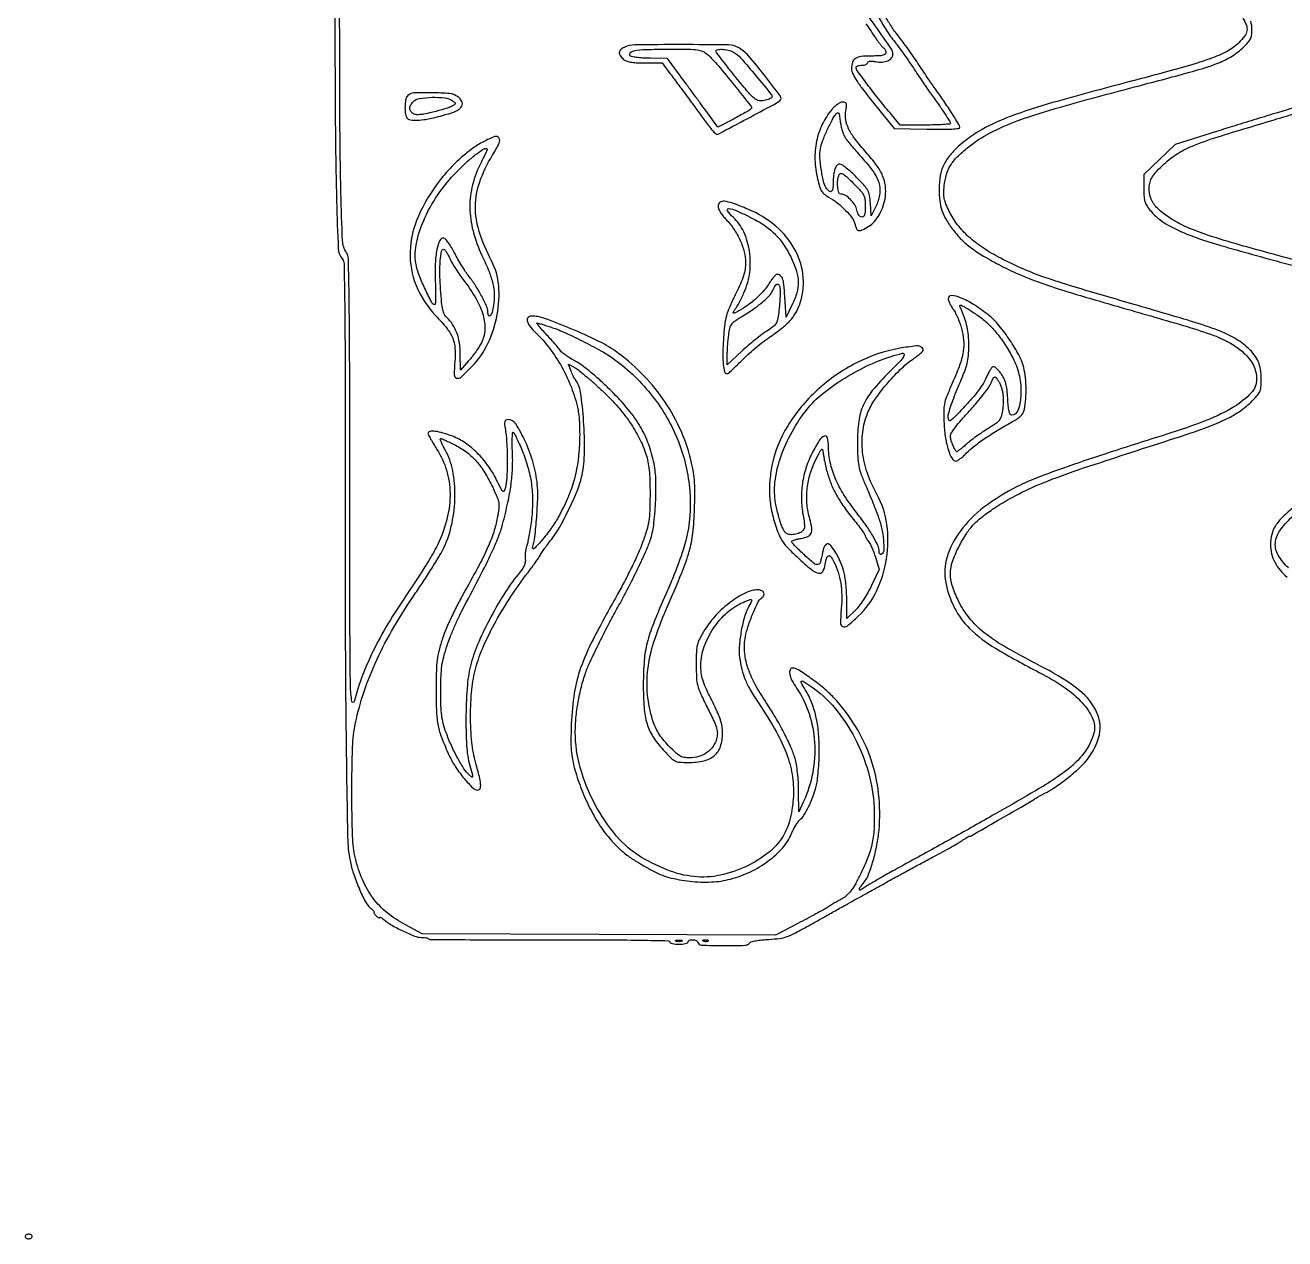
# Model space of a CAD drawing. Extents: x 0 to 1024, y 0 to 1024.
# Drawn here: x 0 to 547, y 0 to 527 of the extents above; entities that cross this region are included whole.
import ezdxf

# ---------------------------------------------------------------- set-up
doc = ezdxf.new("R2010")
doc.units = 0

msp = doc.modelspace()

# ---------------------------------------------------------------- linework, layer by layer
for points in [[(529.004362, 530.492942, -0.047671), (530.544563, 527.370944, -0.132291), (530.786803, 524.956136, -0.12176), (529.78551, 522.623063, -0.037411), (527.233088, 519.727604, -0.072569), (522.142721, 516.026955, -0.035806), (514.798571, 512.816203, -0.017949), (502.738721, 509.023859, -0.002901), (478.976947, 502.626995, 0.004433), (446.360476, 493.739108, 0.020959), (427.947503, 487.702258, 0.036622), (415.760739, 482.084528, 0.053439), (406.091027, 475.298412, 0.037761), (401.840202, 470.972187, 0.063513), (399.078518, 466.703767, 0.066178), (397.54698, 462.007564, 0.044901), (397.021962, 456.399223, 0.029321), (397.313407, 451.108009, 0.053416), (398.258407, 446.889616, 0.052706), (400.086005, 442.929994, 0.027773), (403.117461, 438.434293, 0.034541), (406.767722, 434.25435, 0.035704), (410.92082, 430.666484, 0.028247), (416.330197, 427.086351, 0.011746), (424, 422.849573, 0.020602), (432.773086, 418.719454, 0.016388), (442.547372, 414.973027, 0.01074), (455.854491, 410.684406, 0.002946), (477, 404.50309, -0.001974), (504.41517, 396.546778, -0.017192), (516.453055, 392.547061, -0.039565), (523.647591, 389.210387, -0.056645), (529.339276, 385.090842, -0.040075), (531.831045, 382.421523, -0.053777), (533.597461, 379.625542, -0.057489), (534.644775, 376.675643, -0.056636), (535, 373.54966, -0.190044), (532.642529, 367.571222, -0.068242), (525.416808, 361.688421, -0.044387), (513.341072, 355.730761, -0.016627), (495.5, 349.492826, 0.00259), (471.333111, 341.797235, 0.005882), (453.166393, 335.671392, 0.007352), (439.647628, 330.71068, 0.024691), (431.024005, 326.903282, 0.045852), (416.556672, 317.897711, 0.070573), (406.188009, 307.447076, 0.086471), (400.556887, 296.307323, 0.121326), (399.957293, 285.225191, 0.070615), (403.744284, 274.11171, 0.083911), (410.327953, 265.210628, 0.057179), (421.502317, 256.675391, 0.016561), (440.524436, 246.161282, -0.032185), (451.402597, 239.69715, -0.056873), (459.284587, 232.865449, -0.076212), (463.756255, 226.199965, -0.17024), (464.366687, 220.208303, -0.06473), (462.18527, 214.499563, -0.056697), (458.536929, 209.25224, -0.046396), (453.108276, 204.120908, -0.024167), (445.5, 198.732808, -0.010566), (437.066521, 193.599891, -0.001959), (421.322417, 184.54995, -0.002126), (403.033885, 174.235302, -0.002072), (384.5, 163.986399, 0.001796), (377.775389, 160.272654, 0.002322), (371.632897, 156.814067, 0.001754), (366.509413, 153.87397, 0.020647), (364.569436, 152.642067, -0.021734), (362.815513, 151.533648, -0.565345), (362.415775, 151.756703, -0.168235), (362.688629, 152.636853, -0.008972), (364.492221, 155, 0.077186), (366.428585, 158.415256, 0.020745), (368.396907, 164.35026, 0.021206), (370.026396, 171.116057, 0.025766), (370.95187, 177.570516, 0.050368), (370.796832, 193.46034, 0.054865), (367.426987, 208.527889, 0.054787), (360.854949, 222.519927, 0.049979), (351.225546, 235.227523, 0.032113), (346.980204, 239.248503, 0.018448), (341.397674, 243.555833, 0.013537), (335.914512, 247.252584, 0.142485), (333.344964, 248, 0.316481), (332.27956, 247.250578, 0.138036), (332.151451, 245.434596, 0.068365), (333.146732, 242.624805, 0.031434), (335.146724, 239.286744, -0.072728), (340.563255, 228.283422, -0.063007), (342.949191, 215.631344, -0.061451), (342.129855, 202.476465, -0.062566), (338.134404, 190), (336.043924, 185.5), (336.021962, 194.568499, 0.013857), (335.90391, 198.484773, 0.012664), (335.568474, 202.508382, 0.013082), (335.076118, 206.142438, 0.031972), (334.474631, 208.773473, 0.032478), (332.647034, 213.724695, 0.014448), (329.635771, 219.999554, 0.013876), (325.94743, 226.68607, 0.014884), (321.974893, 233, -0.024213), (316.891992, 241.423268, -0.046962), (313.828484, 248.655639, -0.057713), (312.55456, 255.225921, -0.066434), (312.914662, 261.597607, -0.032598), (314.127751, 266.26459, -0.018321), (316.170376, 271.755909, -0.013326), (318.414786, 276.78982, -0.14377), (319.888356, 278.431, 0.13424), (320.879031, 279.493697, 0.21945), (320.941164, 280.701416, 0.191729), (320.036996, 281.653654, 0.10853), (318.460162, 282, 0.114935), (313.039835, 280.73735, 0.045816), (306.491739, 276.728986, 0.043621), (300.168705, 271.092502, 0.051709), (295.313187, 264.734827, 0.015257), (293.035722, 260.74225, 0.060941), (292.029312, 258.11753, 0.052259), (291.609662, 255.139452, 0.009271), (291.513626, 249.5, 0.012257), (291.662387, 243.785753, 0.051338), (292.186105, 240.392383, 0.044406), (293.420275, 236.952385, 0.007644), (296.428194, 230.701709, -0.005892), (299.234382, 224.922144, -0.038123), (300.387199, 221.896329, -0.072552), (300.712061, 219.639371, -0.060688), (300.414568, 217.235343, -0.096907), (298.895938, 213.989038, -0.082422), (296.190856, 211.336694, -0.078303), (292.634955, 209.597918, -0.074766), (288.658714, 209, -0.045431), (286.260877, 209.218322, -0.085567), (284.441845, 209.8871, -0.058134), (282.529562, 211.308421, -0.012139), (279.5536, 214.25, -0.020407), (277.056086, 217.062645, -0.03303), (275.199725, 219.666892, -0.035038), (273.778039, 222.376514, -0.027074), (272.605865, 225.5, -0.05261), (270.393911, 236.425609, -0.054323), (270.547255, 247.452277, -0.046937), (273.1918, 259.490206, -0.026179), (278.517159, 273.535886, 0.005863), (285.316116, 289.482505, 0.029139), (288.499618, 298.685625, 0.041098), (290.060134, 306.686657, 0.019883), (290.797642, 317.099092, 0.006412), (290.935102, 324.681407, 0.020528), (290.754435, 329.733454, 0.02611), (290.192155, 334.067882, 0.01662), (289.109424, 339.039139, 0.047398), (284.337509, 352.426379, 0.043611), (277.020981, 365.078363, 0.043152), (267.532674, 376.39552, 0.044173), (256.311684, 385.818793, 0.03972), (248.6707, 390.304494, 0.014177), (237.130355, 395.501052, 0.01159), (225.609377, 399.990412, 0.087318), (219.872355, 401, 0.221511), (218.469352, 400.346366, 0.239568), (218.129552, 398.885647, 0.103475), (219.226045, 396.603678, 0.038683), (221.611354, 393.946167, -0.040443), (227.783349, 387.02104, -0.034825), (233.107876, 378.849476, -0.034575), (237.28374, 369.950526, -0.038271), (240.02906, 360.854556, -0.028436), (240.516621, 357.82878, -0.014118), (240.806643, 353.952053, -0.012906), (240.897612, 349.542456, -0.01074), (240.77259, 344.854556, -0.026704), (239.924013, 336.526049, -0.032737), (238.214577, 328.895435, -0.032066), (235.488544, 321.426194, -0.023966), (231.581162, 313.578746, -0.029015), (228.448125, 308.668286, -0.018633), (224.286192, 303.340891, -0.028917), (221.069973, 299.945267, -0.772978), (220.427755, 300.349144, 0.048754), (221.413376, 304.99053, 0.009294), (222.217712, 313.593136, 0.010107), (222.693158, 322.31977, 0.034513), (222.495495, 328, 0.044262), (220.704021, 337.203361, 0.036765), (217.24292, 346.562456, 0.034068), (213.159417, 354.112061, 0.257171), (209.731582, 356, 0.128733), (208.813799, 355.759721, 0.220345), (208.359498, 355.129945, 0.076846), (208.309561, 353.808589, 0.008176), (208.715557, 350.75, -0.026073), (209.261403, 345.092583, -0.01206), (209.408718, 337.702765, -0.01095), (209.223535, 330.605413, -0.050561), (208.614247, 326.547161, -0.038306), (208.066243, 324.929527, -0.51083), (207.545069, 324.811319, -0.094653), (206.835131, 325.725037, -0.00291), (204.68181, 330.006694, 0.041325), (200.993849, 336.120789, 0.041436), (196.35358, 341.539221, 0.043413), (191.135091, 345.872695, 0.058721), (185.726757, 348.75, 0.02123), (181.535219, 350.181804, 0.041925), (178.092581, 350.890101, 0.06228), (175.741001, 350.877661, 0.376719), (175, 350.033741, 0.121547), (175.152977, 349.413745, 0.006169), (176.149481, 347.57285, 0.009565), (177.414007, 345.402816, 0.006761), (178.913128, 343.013113, -0.071526), (183.049395, 334.017514, -0.068195), (184.57291, 324.071219, -0.063305), (183.391424, 313.435007, -0.048975), (179.555203, 302.413108, -0.020817), (177.69573, 298.792384, -0.006992), (174.691185, 293.66505, -0.006943), (171.204899, 288.078546, -0.00789), (167.706895, 282.82677, 0.012585), (158.517176, 268.74483, 0.022011), (151.731526, 256.585424, 0.025308), (146.719908, 245.191716, 0.026345), (142.960484, 233.5, -0.811086), (141.931968, 233.552044, -0.034221), (141.339851, 240.195345, -0.004755), (141.121876, 260.065087, -0.000227), (141.055062, 326.527494, 0.000462), (140.975848, 380.239994, 0.002858), (140.751843, 407.84558, 0.001564), (140.443219, 426.043094, 0.146546), (139.644362, 428.527494, -0.1403), (137.890332, 433.761684, -0.005293), (137.181711, 454.606319, -0.004991), (136.726071, 488.573621, -0.000682), (136.579561, 559.5)], [(134.364699, 556.5, 0.000636), (134.735851, 484.49138, 0.004937), (135.283889, 450.873692, 0.00492), (136.025254, 430.297454, 0.163457), (137.787847, 425.751763, -0.170626), (138.529495, 423.756957, -0.001287), (138.801554, 406.071811, -0.002902), (138.983936, 380.034374, -0.00053), (138.990666, 331.851934, 0.000997), (139.064161, 263.423044, 0.002418), (139.463577, 212.895121, 0.001576), (140.073446, 174.523501, 0.042014), (141.124803, 164.354556, 0.034443), (142.583659, 158.777736, 0.02001), (145.053701, 152.308532, 0.017226), (147.798418, 146.466215, 0.104501), (149.894113, 143.884658, -0.018671), (150.643138, 143.230363, -0.031016), (151.216574, 142.619065, -0.032819), (151.582431, 142.112855, -0.34298), (151.558334, 141.874142, 0.288216), (151.511946, 141.645531, 0.049737), (151.717472, 141.231135, 0.040943), (152.090526, 140.731804, 0.02568), (152.600859, 140.210573, 0.025415), (153.138648, 139.763276, 0.060292), (153.589002, 139.5039, 0.141472), (153.875274, 139.469085, 0.368074), (154, 139.615561, -0.434142), (154.144974, 139.751058, -0.096095), (154.514063, 139.653206, -0.046758), (155.077671, 139.312132, -0.021115), (155.75, 138.768579, 0.051427), (158.965967, 136.475866, 0.017504), (164.056867, 133.815298, 0.015117), (169.195044, 131.54327, 0.096827), (171.974102, 131, -0.020777), (173.049606, 130.95529, -0.024843), (174.05467, 130.821056, -0.024757), (174.875693, 130.627127, -0.126656), (175.275837, 130.39083, 0.196451), (175.86825, 130.14215, 0.000184), (190.997953, 130.004399, 0.001801), (207.939417, 129.917426, 0.001099), (227.942504, 129.93075, -0.00122), (251.418084, 129.940713, -0.003774), (267.27106, 129.789107, -0.000868), (279.491726, 129.558764, -0.408198), (280, 129.03992, 0.290703), (280.255381, 128.637793, 0.046239), (281.175, 128.305477, 0.039058), (282.467122, 128.075322, 0.024554), (284, 128, 0.023598), (285.532944, 128.07239, 0.037669), (286.825, 128.29375, 0.04382), (287.748945, 128.612873, 0.295869), (288, 129, -0.312829), (288.52778, 129.761007, -0.104584), (289.940003, 129.973934, -0.08961), (291.474209, 129.602541, -0.211361), (292.249467, 128.75, 0.313893), (293.754194, 127.627035, 0.006915), (303.333064, 127.445149, 0.00756), (312.859557, 127.540081, 0.25083), (314.784929, 128.633811, -0.193656), (315.426933, 129.097541, -0.015576), (317.506911, 129.544832, -0.019225), (320.103892, 129.916698, -0.013521), (323.047108, 130.142998, 0.019918), (327.734278, 130.563754, 0.051767), (331.027529, 131.344582, 0.037846), (334.635137, 132.920706, 0.006865), (341.047108, 136.434262, -0.000609), (345.633446, 139.02256, -0.000433), (350.779463, 141.912581, -0.000437), (355.694369, 144.661561, -0.000932), (359.5, 146.776442, 0.000178), (362.875277, 148.645507, 0.000156), (366.401546, 150.601263, 0.000157), (369.585302, 152.369657, 0.000469), (371.760582, 153.581465, -0.000927), (378.156947, 157.137082, -0.001663), (383.424702, 160.029709, -0.001681), (388.672648, 162.865949, -0.000973), (395, 166.242284, 0.003321), (398.831743, 168.310109, 0.003731), (402.489096, 170.350935, 0.003426), (405.576323, 172.132045, 0.020025), (407.15437, 173.143923, -0.008255), (408.207771, 173.854916, -0.011434), (409.176708, 174.454777, -0.008125), (409.998945, 174.92036, -0.125395), (410.311509, 175, 0.130388), (410.993846, 175.181015, 0.00019), (422.456067, 181.728756, 0.001632), (432.677823, 187.617405, 0.007633), (438.5, 191.116762, -0.005345), (439.758589, 191.881086, -0.005024), (441.059375, 192.634567, -0.005003), (442.226045, 193.279471, -0.017261), (443, 193.663356, 0.042208), (446.794999, 195.787584, 0.015493), (451.779511, 199.388714, 0.015744), (456.681999, 203.419389, 0.029731), (460.32333, 207.014725, 0.110944), (466.365342, 217.782854, 0.175118), (465.774853, 228.245448, 0.127001), (458.011783, 238.336309, 0.047659), (442.846969, 247.995608, -0.010844), (426.605193, 256.733816, -0.037656), (416.706685, 263.369335, -0.056284), (410.185404, 269.798403, -0.058358), (405.353351, 277.446308, -0.035103), (402.781881, 283.946197, -0.07921), (402.000753, 289.169168, -0.080408), (402.886676, 294.326959, -0.037041), (405.576482, 300.607848, -0.021053), (408.753794, 306.147256, -0.044458), (411.755586, 310.081812, -0.042671), (415.485216, 313.521129, -0.017976), (421.024724, 317.506742, -0.029382), (431.808442, 323.810483, -0.02515), (443.823206, 329.175274, -0.012731), (462.161275, 335.748996, -0.001892), (499.5, 347.914144, 0.008286), (512.413377, 352.304842, 0.024352), (521.084042, 355.899569, 0.034808), (527.371831, 359.427422, 0.0476), (532.433941, 363.48769, 0.01472), (535.168163, 366.306226, 0.078504), (536.347109, 368.089722, 0.086878), (536.860835, 370.067908, 0.020193), (537, 373.512355, 0.036208), (536.690128, 377.785855, 0.062786), (535.741545, 381.211005, 0.06587), (534.012191, 384.182042, 0.044247), (531.339276, 387.067858, 0.052055), (525.489255, 391.344207, 0.041089), (518.407062, 394.722423, 0.018115), (506.734218, 398.677954, 0.002093), (480.194739, 406.491137, -0.001947), (455.726203, 413.686865, -0.011316), (442.930939, 417.821422, -0.019465), (433.64926, 421.465255, -0.015376), (423.905016, 426.097618, -0.026556), (416.133324, 430.626354, -0.039278), (409.900366, 435.456124, -0.044044), (405.05517, 440.709321, -0.050536), (401.453645, 446.505218, -0.017674), (400.030806, 449.694177, -0.048012), (399.327876, 452.063783, -0.051295), (399.114249, 454.432988, -0.022571), (399.296023, 457.579242, -0.044125), (400.244622, 462.484206, -0.067944), (401.984297, 466.433695, -0.059461), (404.904506, 470.124403, -0.026086), (409.555445, 474.290646, -0.049795), (419.241164, 480.620004, -0.03281), (431.436346, 485.974281, -0.018897), (449.766222, 491.852379, -0.004053), (482, 500.580221, 0.002236), (505.790331, 506.929148, 0.018327), (516.513351, 510.268659, 0.040996), (522.99584, 513.16751, 0.057528), (528.160591, 516.834294, 0.014125), (530.890844, 519.432172, 0.06639), (532.197588, 521.153244, 0.090427), (532.805721, 522.892004, 0.039267), (532.996262, 525.342669, 0.067231), (532.479578, 529.142134, 0.069549)], [(370.538536, 531.618535, 0.030829), (373.556089, 526.074627, 0.02802), (377.322039, 520.756007, -0.008983), (379.272886, 518.21194, -0.004161), (381.719955, 514.840827, -0.004121), (384.232814, 511.255638, -0.005723), (386.4204, 508, 0.001661), (388.437142, 504.9453, 0.00177), (390.431748, 501.96875, 0.001681), (392.165092, 499.420295, 0.00824), (393.172896, 498, -0.004373), (396.607075, 493.238679, -0.006992), (399.446873, 489.106642, -0.003291), (401.753005, 485.598691, -0.144743), (402, 484.763348, -0.388523), (401.719086, 484.456404, -0.004682), (398.791464, 484.224234, -0.010891), (395.265441, 484.054886, -0.006552), (391.077323, 484), (380.154646, 484), (375.735812, 489.25, -0.007696), (370.735145, 495.380356, -0.007325), (365.840952, 501.762358, -0.002717), (361.416781, 507.777876, -0.158481), (361, 509.059771, -0.236227), (361.180348, 509.420196, -0.070912), (361.734375, 509.723808, -0.05421), (362.542513, 509.931376, -0.03579), (363.5, 510, 0.042516), (364.457102, 510.081532, 0.06216), (365.265625, 510.326442, 0.08162), (365.813611, 510.686377, 0.209683), (366, 511.111291, -0.259052), (366.238864, 511.541387, -0.107014), (366.887099, 511.773364, -0.058158), (367.964605, 511.788727, -0.020882), (369.485986, 511.568607, 0.060863), (372.328644, 511.3868, 0.088456), (374.767497, 511.968551, 0.116279), (376.400274, 513.189643, 0.176073), (377, 514.839906, 0.150968), (376.325537, 517.022787, 0.002814), (369.42319, 527.004999, 0.007534), (362.013821, 537.260105, 0.009967)], [(365.228553, 528.051548, -0.003788), (369.712566, 521.466897, 0.011554), (370.635741, 520.155494, 0.013193), (371.579937, 518.946098, 0.012397), (372.430028, 517.965139, 0.069708), (372.962566, 517.523136, -0.085597), (373.359676, 517.171773, -0.053405), (373.695254, 516.647021, -0.05172), (373.923075, 516.039737, -0.063975), (374, 515.440983, -0.242197), (373.645244, 514.751574, -0.099186), (372.656996, 514.307182, -0.046022), (370.839283, 514.064211, -0.010226), (367.7, 514, 0.024417), (363.143078, 513.777335, 0.116076), (360.68997, 512.940463, 0.178168), (359.427394, 511.307849, 0.076962), (359.004887, 508.55, 0.10742), (359.456735, 506.487011, 0.034422), (360.965112, 503.715792, 0.021861), (363.660742, 499.867047, 0.005873), (368.275129, 494), (377.540485, 482.5), (391.770242, 482.222543, 0.004526), (398.282689, 482.154527, 0.014825), (402.585785, 482.276151, 0.013242), (405.532887, 482.525438, 0.382102), (406, 483.047438, 0.1397), (405.647149, 484.285679, 0.003052), (402.282632, 489.636553, 0.007645), (398.651551, 495.146177, 0.010371), (395.195613, 500, -0.009128), (394.178648, 501.420826, -0.001872), (392.438421, 503.96875, -0.00197), (390.438809, 506.9453, -0.001851), (388.4204, 510, 0.00567), (386.235725, 513.252053, 0.004108), (383.731915, 516.826145, 0.004149), (381.297712, 520.181572, 0.009033), (379.362753, 522.706025, -0.022017), (376.163053, 527.112918, -0.024823), (373.498497, 531.615629, -0.026817)], [(550.987468, 425.486276, -0.002823), (527.825531, 431.843384, -0.012008), (514.098223, 436.052607, -0.020022), (504.907284, 439.528728, -0.040572), (498.062778, 443.115762, -0.032425), (493.203634, 446.648596, -0.071287), (490.129989, 450.048892, -0.09127), (488.589445, 453.587423, -0.087312), (488.376405, 457.5, -0.053116), (488.908374, 459.8145, -0.064514), (489.897488, 461.806396, -0.044146), (491.660097, 463.995076, -0.012121), (494.808599, 467.111887, -0.052341), (500.796518, 471.678257, -0.042659), (508.018733, 475.271461, -0.019674), (519.759909, 479.385866, -0.002491), (545.462289, 487.132233, 0.006913), (566.131025, 493.56142, 0.024778)], [(551.5, 491.563177, 0.00216), (544.083934, 489.37313, 0.001151), (534.926745, 486.60285, 0.001145), (525.585185, 483.729898, 0.001783), (517.548494, 481.206629), (499.596987, 475.5), (492.798494, 468.98749), (486, 462.47498), (486, 456.272286, 0.015546), (486.111852, 452.67572, 0.0619), (486.518898, 450.510489, 0.074201), (487.40451, 448.712139, 0.02871), (489.119101, 446.517132, 0.076795), (495.539293, 441.142614, 0.043226), (504.679377, 436.645033, 0.022831), (519.405181, 431.679385, 0.004215), (547, 424.008161, -0.002839), (574.30093, 416.499547, -0.013033)], [(551.379814, 318.149396, 0.022766), (546.275616, 313.639314, 0.059601), (543.195175, 309.84964, 0.077283), (541.558147, 306.074969, 0.063823), (541, 301.720151, 0.121928), (542.912699, 293.993192, 0.105947), (548.275204, 287.580173, 0.05895)], [(548.789472, 291.529983, -0.068612), (544.368176, 297.137426, -0.151757), (543.141765, 302.388422, -0.138457), (545.076145, 307.738514, -0.053363), (550.38215, 313.6828, -0.043533)]]:
    msp.add_lwpolyline(points, format="xyb")
for points in [[(260.25, 517.779505, 0.071032), (258.68626, 516.729779, 0.191219), (258.102539, 515.551306, 0.17378), (258.462158, 514.21082, 0.057314), (259.828741, 512.654988, 0.092466), (261.108635, 511.868242, 0.048078), (262.921257, 511.365287, 0.032484), (265.482548, 511.083347, 0.011173), (269.211947, 511), (276.766413, 511), (280.133207, 506.482637, -0.000837), (283.947793, 501.34653, -0.000705), (287.970603, 495.895019, -0.000713), (291.917301, 490.514782, -0.00094), (295.5, 485.596756, 0.009988), (297.100271, 483.481551, 0.014611), (298.598797, 481.691123, 0.009953), (299.900391, 480.282712, 0.192261), (300.432076, 480.042079, 0.133812), (301.37649, 480.25419, 0.000334), (313.616824, 486.745996, 0.001142), (325.041018, 492.848233, 0.033377), (327.841306, 494.602338, 0.416684), (328.137661, 496.500855, 0.007222), (321.176889, 505.672377, 0.01352), (314.092457, 514.244036, 0.088069), (309.752011, 517.735258, 0.122966), (305.596984, 518.82724, 0.00285), (285.147729, 518.962096, 0.003107), (264.829775, 518.854016, 0.109899)], [(296.339598, 514.75, -0.030718), (301.043729, 509.866945, -0.007815), (308.044486, 501.379275, -0.001998), (315.410741, 492.082631, -0.391616), (315.322503, 490.988189, -0.052346), (314.722117, 490.541891, -0.003084), (312.758196, 489.395234, -0.00463), (310.394234, 488.06348, -0.003394), (307.747951, 486.628124), (300.995902, 483.024876), (295.682835, 490.262438, 0.000019), (293.238235, 493.592247, 0.000011), (290.258446, 497.650529, 0.000011), (287.242668, 501.757454, 0.000017), (284.677735, 505.25), (278.985702, 513), (271.742851, 513.015313, -0.012458), (268.85971, 513.093261, -0.015486), (266.186962, 513.315379, -0.013811), (263.979067, 513.62991, -0.103309), (263, 514.015313, -0.437999), (262.791485, 515.273481, -0.184044), (264.440133, 516.27378, -0.037665), (269.700124, 516.833714, -0.007429), (279.194236, 516.984687, -0.003054), (288.262313, 516.938741, -0.029617), (292.096364, 516.668411, -0.072473), (294.407591, 516.018048, -0.081089)], [(307.708928, 515.701362, -0.085043), (310.897317, 513.13893, -0.007921), (317.485927, 505.447121, -0.003505), (324.280228, 497.138187, -0.383221), (324.209079, 495.809079, -0.092756), (323.7255, 495.47795, -0.020828), (322.792081, 495.111842, -0.020912), (321.661864, 494.774182, -0.0189), (320.46875, 494.519001, -0.118429), (318.487403, 494.643693, -0.103842), (316.669249, 495.650101, -0.03965), (314.237837, 498.112601, -0.004099), (309.034508, 504.396728, -0.00286), (305.763951, 508.460462, -0.004236), (302.9477, 512.063222, -0.001959), (300.590082, 515.157523, -0.081535), (300.201174, 515.896477, -0.437865), (300.651152, 516.712993, -0.067016), (302.724712, 516.937494, -0.051447), (305.417085, 516.588823, -0.069037)], [(166.2, 496.8, 0.144125), (165.414649, 495.359412, 0.037167), (165.045152, 492.709444, 0.03833), (165.08051, 489.853787, 0.069462), (165.606989, 487.581787, 0.231446), (166.820177, 486.452703, 0.071599), (169.355864, 486.065135, 0.04434), (173.197851, 486.372781, 0.015771), (178.601375, 487.468502, 0.021916), (185.815891, 489.507434, 0.114256), (189.322233, 491.641698, 0.307394), (189.789365, 493.945705, 0.14178), (187.777494, 496.443296, 0.132501), (184.411055, 497.662789, 0.016889), (176.647506, 498.053663, 0.014631), (168.828811, 497.954127, 0.188022)], [(185.489091, 494.631635, -0.015712), (186.633401, 493.738398, -0.248023), (186.815486, 493.295866, -0.235815), (186.556463, 492.881847, -0.014295), (185.248783, 492.133145, -0.040452), (184.02667, 491.601196, -0.008434), (181.800078, 490.881055, -0.0088), (179.179695, 490.132254, -0.008214), (176.473818, 489.457695, -0.00983), (173.105609, 488.746027, -0.03542), (170.927361, 488.488332, -0.058607), (169.436786, 488.593045, -0.127054), (168.405256, 489.07863, -0.075579), (167.388627, 490.221053, -0.157618), (167.081499, 491.358774, -0.12894), (167.479505, 492.620956, -0.043436), (168.654988, 494.171259, -0.172058), (171.246281, 495.56828, -0.031593), (176.745178, 496.06733, -0.033052), (182.327542, 495.850964, -0.132404)], [(350.541096, 490.86647, 0.062027), (346.323132, 484.366436, 0.061797), (343.821726, 477.022388, 0.059248), (343.127226, 469.01198, 0.049593), (344.242236, 460.547851, 0.01637), (345.131812, 457.241413, 0.064173), (345.998889, 455.319066, 0.085448), (347.188895, 453.968761, 0.043896), (349.06821, 452.709913, -0.041879), (352.834687, 450.208867, -0.033204), (356.456213, 446.926794, -0.033611), (359.31213, 443.542656, -0.104768), (360.535052, 440.840411, 0.058023), (361.216306, 438.865163, 0.251606), (362.184592, 438.159497, 0.153582), (363.682137, 438.41345, 0.020205), (366.525504, 440.015763, 0.075239), (369.040653, 442.150498, 0.052105), (371.18988, 445.207836, 0.048522), (372.800344, 448.896676, 0.045365), (373.71487, 452.910862, 0.065089), (373.730459, 457.5825, 0.070503), (372.528895, 461.967861, 0.0561), (369.876762, 466.596831, 0.024657), (365.420555, 472.088599, -0.01754), (360.531913, 477.94111, -0.051482), (357.754924, 482.39069, -0.07431), (356.52224, 486.282609, -0.081619), (356.54, 490.236759, 0.013906), (356.842039, 492.386942, 0.115329), (356.726917, 493.358875, 0.234176), (356.223863, 493.840072, 0.075929), (355.176791, 494, 0.111324), (354.227287, 493.785941, 0.037752), (352.990467, 493.079526, 0.035339), (351.697576, 492.06559, 0.033909)], [(355.891207, 479.137619, 0.037328), (356.715612, 477.872447, 0.007548), (358.376307, 475.764288, 0.007925), (360.388343, 473.366622, 0.007343), (362.526362, 470.971324, -0.025794), (368.082574, 464.2641, -0.079554), (370.801141, 459.060828, -0.111035), (371.285504, 454.306389, -0.081918), (369.802844, 449.209987), (367.547499, 444.5), (367.223648, 450, 0.026269), (366.846342, 453.374758, 0.081572), (366.113885, 455.536761, 0.061643), (364.618986, 457.663995, 0.010644), (361.231202, 461.25, 0.01361), (358.938658, 463.452231, 0.018282), (356.738759, 465.310938, 0.015557), (354.838668, 466.707581, 0.151838), (353.897935, 467, 0.211661), (352.662436, 466.452455, 0.100369), (351.754125, 464.924704, 0.060146), (351.194547, 462.376673, 0.023102), (351.013655, 458.75, -0.029921), (350.859889, 456.330437, -0.178912), (350.289104, 455.226976, -0.347674), (349.425496, 455.166295, -0.077765), (348.272134, 456.25, -0.107746), (347.029971, 458.84366, -0.017878), (345.944077, 464.306306, -0.020009), (345.26392, 469.925171, -0.066572), (345.458666, 473.631361, -0.044805), (346.395515, 476.951822, -0.015039), (348.334099, 481.606646, -0.014901), (350.53854, 486.118275, -0.047896), (352.368573, 488.911409, -0.143417), (352.940151, 489.311041, -0.361144), (353.381163, 489.141076, -0.086739), (353.718728, 488.176869, -0.01015), (354.045879, 485.911409, 0.019432), (354.350172, 484.049235, 0.016285), (354.813119, 482.101902, 0.016593), (355.353776, 480.348839, 0.042664)], [(199.091675, 476.75, 0.033828), (194.358998, 473.801413, 0.024254), (189.484857, 469.913553, 0.0231), (184.739448, 465.330496, 0.022456), (180.389739, 460.287339, 0.062072), (170.81573, 444.416958, 0.096295), (167.2297, 428.879754, 0.106936), (169.854273, 414.310294, 0.09193), (178.331423, 401.218778, -0.019798), (183.285481, 395.551975, -0.071003), (185.738691, 391.431723, -0.084481), (186.719498, 387.17968, -0.035633), (186.642482, 381.298794, 0.018904), (186.371886, 375.48709, 0.331994), (187.421646, 374.054453, 0.265818), (189.349211, 374.490111, 0.014164), (194.033213, 379.034098, 0.082061), (200.985885, 389.013936, 0.065109), (205.058893, 401.52637, 0.066916), (205.71042, 414.282581, 0.100129), (202.612941, 424.966034, -0.042893), (197.29237, 437.690085, -0.079549), (195.60658, 448.727895, -0.083852), (197.478535, 459.345136, -0.05249), (202.942924, 470.752815, 0.021672), (205.934726, 476.123354, 0.264892), (205.81482, 478.385052, 0.356402), (203.972586, 478.985764, 0.030015)], [(198.031931, 467.724178, 0.057911), (194.370673, 458.082288, 0.06449), (193.195752, 448.2063, 0.061641), (194.568105, 437.988887, 0.046471), (198.451627, 427.333925, -0.015124), (201.513686, 420.329881, -0.038912), (203.166901, 415.062376, -0.049855), (203.756124, 410.436879, -0.04401), (203.460249, 405.583488, -0.030863), (202.852756, 402.741069, -0.115704), (201.979455, 401.152509, -0.554978), (201.30525, 401.272096, -0.095775), (201, 402.851061, 0.105851), (200.48245, 405.268385, 0.017016), (198.347287, 409.623163, 0.019526), (195.624621, 414.281375, 0.025473), (192.760968, 418.301803, -0.02056), (191.366429, 420.219526, -0.009202), (189.68518, 422.847013, -0.009092), (188.006909, 425.694142, -0.012198), (186.597002, 428.33708, 0.017537), (185.293539, 430.718899, 0.023428), (183.937627, 432.776541, 0.021751), (182.690528, 434.341012, 0.169672), (181.892791, 434.795825, 0.346211), (180.126723, 433.866114, 0.055942), (178.866383, 429.902555, 0.03974), (178.155952, 423.84076, 0.019345), (178.167325, 416.042648, -0.006022), (178.275564, 412.191839, -0.010054), (178.262434, 408.950028, -0.004009), (178.175228, 406.240684, -0.402489), (177.924671, 406, -0.2813), (176.713692, 406.739839, -0.007669), (173.852132, 412.535843, -0.01581), (171.283114, 418.420052, -0.042218), (169.950367, 422.79583, -0.100174), (169.845235, 431.873825, -0.054493), (173.121448, 442.57935, -0.049072), (179.205423, 453.612874, -0.043829), (187.531727, 463.709675, -0.012753), (192.233084, 468.251125, -0.025264), (196.224057, 471.558986, -0.025236), (199.387153, 473.681897, -0.322722), (200.730953, 473.569154, -0.33333), (200.771558, 473.386935, -0.00209), (200.033383, 471.77063, -0.007142), (199.138671, 469.903585, -0.004359)], [(365, 448.78416, -0.014912), (364.929688, 446.427144, -0.062314), (364.67031, 445.034289, -0.128869), (364.194053, 444.282859, -0.189617), (363.475, 444, -0.160789), (362.821579, 444.215703, -0.080227), (362.206567, 444.846174, -0.062803), (361.693061, 445.814876, -0.041173), (361.34389, 447.030551, 0.092337), (360.414079, 449.348079, 0.055147), (358.550306, 451.672353, 0.056439), (356.335319, 453.434306, 0.140721), (354.365141, 454, -0.33456), (353.46143, 454.680905, -0.048534), (353.016304, 457.094307, -0.046825), (353.040014, 459.991853, -0.066258), (353.637649, 462.498113, -0.274193), (354.261784, 462.99173, -0.171272), (355.201412, 462.796039, -0.051117), (356.76961, 461.611967, -0.007569), (359.637649, 458.86406, -0.011015), (362.809525, 455.590467, -0.064761), (364.193053, 453.645305, -0.090362), (364.812279, 451.703327, -0.03212)], [(301, 448.792163, 0.103859), (301.228232, 447.705255, 0.031069), (302.008311, 446.192367, 0.029681), (303.118845, 444.560464, 0.02821), (304.432547, 443.042163, -0.044187), (307.886926, 438.782354, -0.041395), (310.62505, 433.890754, -0.043233), (312.406869, 428.87201, -0.063771), (313, 424.240462, -0.040154), (312.766131, 421.333018, -0.037436), (312.069759, 418.429185, -0.02768), (310.748759, 414.977862, -0.010067), (308.511782, 410.23889, 0.010817), (305.92288, 404.733004, 0.038433), (304.619402, 401.060612, 0.038671), (303.897387, 397.243354, 0.011049), (303.370141, 391.235615, 0.011226), (303.081863, 384.534056, 0.031447), (303.280666, 379.840764, 0.04503), (303.876886, 376.825355, 0.332941), (304.978979, 376, 0.175749), (305.54243, 376.204364, 0.008793), (307.050556, 377.509778, 0.013257), (308.806326, 379.170457, 0.009127), (310.709927, 381.139669, -0.019943), (313.076509, 383.48416, -0.009484), (316.296041, 386.318526, -0.009384), (319.778284, 389.158335, -0.013144), (323, 391.552412, 0.011069), (328.839937, 395.854611, 0.039992), (332.25805, 398.956938, 0.055931), (334.516817, 401.977412, 0.040321), (336.347842, 405.770236, 0.113445), (338.069245, 417.705635, 0.102793), (334.530291, 429.671745, 0.093961), (326.124157, 440.071364, 0.078397), (313.974337, 447.473147, 0.010703), (307.348958, 450.037432, 0.061719), (303.692261, 450.872807, 0.184198), (301.801803, 450.363831, 0.240345)], [(316, 443.457483, -0.035768), (321.565648, 440.129779, -0.047575), (326.050962, 436.309803, -0.047407), (329.745024, 431.699565, -0.035158), (332.936768, 426, -0.035068), (335.123973, 420.362429, -0.070956), (335.87298, 415.670749, -0.075133), (335.264296, 411.133258, -0.043683), (333.26949, 406), (330.558518, 400.5), (330.029259, 409.418737, 0.009739), (329.606511, 414.775865, 0.06445), (329.003709, 417.386219, 0.156565), (327.996267, 418.6676, 0.15098), (326.415698, 419.14652, 0.220866), (326.052061, 418.975221, 0.007662), (325.042279, 417.727741, 0.013017), (323.884213, 416.169496, 0.008581), (322.63095, 414.32152, -0.034101), (321.022578, 412.192344, -0.019022), (318.799269, 409.820855, -0.018827), (316.338636, 407.56528, -0.027219), (313.990252, 405.780506, -0.008805), (310.099436, 403.243377, -0.055009), (307.96264, 402.210341, -0.620734), (307.584973, 402.577019, -0.105284), (308.257647, 403.75, 0.047436), (309.024114, 404.788783, 0.01048), (310.124818, 406.711551, 0.010806), (311.307029, 408.997118, 0.010216), (312.412634, 411.37443, 0.073155), (314.782536, 419.976672, 0.067601), (314.670565, 429.140779, 0.070758), (312.176713, 437.543958, 0.097271), (307.585908, 443.924314, -0.050597), (305.128424, 446.74592, -0.627523), (305.649864, 447.688284, -0.093844), (308.858444, 446.894364, -0.009416)], [(184.522363, 425.950408, 0.025662), (185.516648, 424.016767, 0.010399), (187.058596, 421.485084, 0.010257), (188.833464, 418.824873, 0.012845), (190.592023, 416.435964, -0.034), (195.922011, 408.514645, -0.062478), (198.941229, 401.36383, -0.079692), (199.680554, 395.000752, -0.108254), (198.203938, 389.428608, -0.022815), (197.177504, 387.637298, -0.011611), (195.734988, 385.479029, -0.01151), (194.141219, 383.317831, -0.016889), (192.634122, 381.5), (189.083253, 377.5), (189.041627, 384.289838, 0.035643), (188.650748, 389.330723, 0.050266), (187.540604, 393.694964, 0.056164), (185.716304, 397.360968, 0.0655), (183.197708, 400.322364, -0.097396), (182.131453, 401.750263, -0.057034), (181.430875, 403.773913, -0.031255), (180.929422, 406.944763, -0.006575), (180.474021, 412.540459, -0.012352), (180.168378, 419.586404, -0.024947), (180.341865, 425.138777, -0.025011), (180.870562, 429.14745, -0.3621), (181.893439, 430, -0.233542), (182.298867, 429.799707, -0.019322), (182.996845, 428.810432, -0.02265), (183.764399, 427.50195, -0.015397)], [(327.991308, 411.25, -0.011615), (327.945442, 409.455073, -0.005293), (327.80621, 407.112394, -0.005237), (327.60739, 404.645546, -0.007176), (327.373393, 402.43049, -0.022815), (326.870327, 399.413443, -0.091775), (326.156133, 397.694966, -0.087804), (324.85806, 396.307362, -0.019873), (322.191866, 394.468324, 0.02074), (320.000437, 392.951154, 0.008177), (317.109177, 390.691529, 0.008077), (314.060505, 388.145025, 0.010005), (311.30978, 385.673178), (305, 379.770688), (305.008692, 383.635344, -0.011445), (305.055024, 385.477992, -0.005316), (305.195314, 387.866795, -0.005263), (305.395798, 390.373228, -0.007311), (305.631795, 392.613321, -0.023786), (306.165099, 395.774137, -0.104757), (306.937511, 397.487801, -0.086002), (308.409973, 398.907041, -0.013113), (311.858219, 401.113321, 0.017115), (316.777244, 404.316419, 0.027), (320.738481, 407.425223, 0.031514), (323.618742, 410.288273, 0.090765), (325.071524, 412.688123, -0.057737), (326.068133, 414.608677, -0.374819), (327.039015, 414.866495, -0.244749), (327.796194, 413.834674, -0.038851)], [(401, 408.544409, 0.093756), (401.148119, 407.761439, 0.019015), (401.71663, 406.460384, 0.019436), (402.505686, 404.976961, 0.017129), (403.439592, 403.493878, -0.035965), (404.463784, 401.722926, -0.01738), (405.526675, 399.327889, -0.017136), (406.466028, 396.743706, -0.023559), (407.118744, 394.359999, -0.048158), (407.743545, 389.343887, -0.056047), (407.339124, 384.55773, -0.041738), (405.730527, 378.957395, -0.014259), (402.50156, 371.138721, 0.010081), (400.281648, 365.888158, 0.046987), (399.355581, 362.738176, 0.048951), (399.052383, 359.52924, 0.011539), (399.196315, 354.138721, 0.026295), (399.825873, 348.009108, 0.039516), (401.071167, 342.7829, 0.045786), (402.673323, 339.039607, 0.275379), (404.417775, 338, 0.145259), (405.069769, 338.193498, 0.019074), (406.26263, 339.036375, 0.020855), (407.630729, 340.177044, 0.016082), (409.02722, 341.528084, -0.036206), (412.326909, 344.472951, -0.014532), (417.227259, 348.024876, -0.013772), (422.97107, 351.711291, -0.013179), (428.992878, 355.132766, 0.024174), (431.171788, 356.434949, 0.055623), (432.632737, 357.660865, 0.070678), (433.56989, 358.972472, 0.067203), (434.124563, 360.51558, 0.037005), (434.740281, 364.985371, 0.023716), (434.821465, 370.225964, 0.023813), (434.409252, 375.396792, 0.040398), (433.513572, 379.642344, 0.056244), (431.316185, 384.824572, 0.022774), (427.240859, 391.33997, 0.022857), (422.559473, 397.495498, 0.052376), (418.382272, 401.547905, 0.02485), (411.980377, 406.078668, 0.045916), (406.315259, 408.988025, 0.080144), (402.413362, 409.87172, 0.432722)], [(415.180986, 400.328673, -0.043894), (419.166878, 396.863713, -0.02899), (423.123543, 392.25581, -0.027325), (426.787537, 386.864444, -0.026203), (429.897922, 381.031336, -0.066796), (432.125303, 373.933763, -0.058037), (432.552202, 366.144686, -0.069677), (431.30296, 359.992104, -0.317944), (428.486855, 358, -0.296155), (427.889028, 358.388142, -0.049408), (427.436448, 359.75221, -0.032373), (427.08797, 361.954985, -0.010431), (426.852269, 365.254411, 0.014181), (426.557949, 368.98097, 0.035638), (426.074635, 371.660975, 0.046281), (425.314924, 373.793941, 0.046061), (424.174874, 375.754411, 0.022427), (423.203415, 376.996806, 0.028558), (422.195501, 378.045507, 0.028881), (421.280302, 378.801442, 0.160304), (420.681906, 378.996252, 0.222219), (420.111861, 378.727535, 0.027771), (419.276403, 377.599393, 0.028432), (418.387309, 376.064601, 0.019909), (417.556913, 374.246252, -0.045062), (416.292027, 371.808553, -0.017737), (414.141224, 368.692726, -0.016374), (411.413198, 365.266208, -0.013736), (408.306913, 361.81332, -0.002459), (403.491276, 356.797036, -0.058829), (401.980612, 355.566998, -0.461406), (401.287604, 355.780428, -0.102214), (401, 357.172603, -0.070652), (401.250356, 358.935518, -0.010572), (402.321875, 362.359604, -0.011705), (403.777078, 366.373101, -0.009857), (405.5, 370.553171, 0.007937), (408.02565, 376.614596, 0.032887), (409.246908, 380.385842, 0.042826), (409.801077, 383.780315, 0.020562), (409.956107, 388.193888, 0.018078), (409.767683, 392.660461, 0.033313), (409.242766, 396.257323, 0.03184), (408.226016, 399.858509, 0.015022), (406.48343, 404.366334, -0.018519), (406.071626, 405.454166, -0.403119), (406.204688, 405.735686, -0.206148), (406.630561, 405.717053, -0.007652), (408.09837, 404.979514, -0.019381), (409.32991, 404.274894, -0.005649), (411.169561, 403.096404, -0.005668), (413.212684, 401.721381, -0.006039)], [(228.781545, 396.072114, -0.026786), (234.800011, 393.677149, -0.009766), (243.055795, 389.670636, -0.009553), (251.066616, 385.393082, -0.031552), (256.093877, 382.151993, -0.068287), (272.575886, 366.10305, -0.072027), (283.773277, 346.480166, -0.074028), (288.738572, 324.978827, -0.078783), (287.0534, 303.439563, -0.023026), (285.869448, 299.343308, -0.007325), (283.738476, 293.358383, -0.007294), (281.165625, 286.750463, -0.008065), (278.482401, 280.439563, 0.008619), (272.919054, 267.314315, 0.034134), (270.201971, 258.98808, 0.042432), (268.94137, 251.293103, 0.018799), (268.529717, 241, 0.018591), (268.887418, 230.72563, 0.055742), (270.166207, 223.82927, 0.069398), (272.745596, 218.253505, 0.042176), (277.184542, 212.488459, 0.010419), (280.506831, 209.002079, 0.081326), (282.318244, 207.69142, 0.098045), (284.321341, 207.140065, 0.018286), (288.150002, 207, 0.055316), (294.844434, 207.742896, 0.121179), (299.430218, 210.027624, 0.137311), (302.085365, 213.955026, 0.080563), (303, 219.594667, 0.038455), (302.764771, 222.648633, 0.040399), (302.064726, 225.578985, 0.028942), (300.694913, 229.078245, 0.009206), (298.26215, 234.122161, -0.008567), (295.660142, 239.499387, -0.03433), (294.356378, 242.91217, -0.04741), (293.747496, 245.89241, -0.028517), (293.567811, 249.5, -0.086026), (294.993735, 257.386169, -0.061053), (299.09288, 265.406892, -0.06085), (305.027686, 272.228829, -0.083778), (311.872124, 276.578464, -0.004866), (314.963592, 277.846401, -0.31317), (315.502087, 277.721733, -0.306359), (315.580935, 277.169187, -0.004732), (314.075298, 274.147595, 0.05159), (312.339772, 269.655112, 0.023592), (310.976171, 263.510902, 0.023531), (310.201661, 257.305213, 0.055257), (310.356929, 252.643097, 0.023728), (311.38334, 247.338743, 0.039212), (312.804742, 243.005634, 0.034395), (315.023114, 238.57414, 0.013965), (318.614971, 232.855369, -0.018741), (326.372946, 220.237579, -0.041916), (331.062112, 210.013139, -0.052386), (333.351664, 200.719266, -0.051876), (333.670482, 191.121261, -0.048324), (332.055145, 181.540231, -0.079779), (328.694519, 174.071485, -0.079567), (323.157069, 168.017176, -0.047823), (314.969899, 162.704719, -0.059144), (303.326559, 158.297377, -0.077303), (292.003944, 157.282295, -0.072669), (280.379958, 159.75951, -0.04558), (267.816848, 165.768673, -0.083409), (256.882511, 175.047595, -0.053428), (247.541083, 188.881481, -0.052402), (241.152993, 204.761493, -0.069551), (239, 220.164524, -0.024204), (239.303743, 226.435629, -0.018783), (240.219232, 233.20847, -0.018732), (241.644971, 239.918135, -0.023545), (243.485844, 246, -0.024653), (245.421992, 250.706283, -0.004406), (249.542441, 259.271228, -0.005075), (253.975119, 268.054856, -0.011912), (257.507308, 274.5, 0.012659), (261.168951, 281.205082, 0.006016), (265.558674, 290.009842, 0.005374), (269.571524, 298.539904, 0.026238), (271.532579, 303.5, 0.050203), (273.047243, 310.157082, 0.018386), (273.883411, 319.785456, 0.018592), (274.007496, 329.572448, 0.043025), (273.197758, 336.870644, 0.038417), (270.802877, 345.41452, 0.045545), (267.224887, 352.992737, 0.040933), (261.997901, 360.408666, 0.023255), (254.572089, 368.504078, 0.010197), (250.129866, 372.739888, 0.012176), (245.768647, 376.540911, 0.012974), (241.874234, 379.604628, 0.038361), (239, 381.422462, -0.014084), (236.825707, 382.654208, -0.01655), (234.840793, 383.94529, -0.015587), (233.247389, 385.134027, -0.091375), (232.564403, 385.918384, 0.039116), (231.931539, 386.819315, 0.005344), (230.446796, 388.577588, 0.006118), (228.636788, 390.623988, 0.005134), (226.669346, 392.75, -0.006398), (224.814586, 394.764439, -0.011767), (223.365479, 396.457812, -0.007602), (222.294061, 397.812722, -0.621626), (222.386488, 398, -0.070649), (222.852484, 397.933825, -0.002668), (224.544135, 397.433683, -0.004762), (226.541497, 396.810736, -0.00333)], [(380, 386.97923, 0.075246), (361.1116, 380.656212, 0.067264), (344.123569, 368.844376, 0.069046), (331.267518, 353.300258, 0.08854), (324.453464, 336.067097, 0.028803), (323.4612, 329.142579, 0.037726), (323.401644, 322.753035, 0.036917), (324.30767, 316.318904, 0.02588), (326.228276, 309.254203, 0.026208), (327.659632, 305.559422, 0.049955), (329.245914, 302.800633, 0.038966), (331.601718, 300.001156, 0.010533), (335.757436, 295.952972, 0.013137), (341.568347, 290.80525, 0.114149), (344.624207, 289.247717, 0.324427), (346.489223, 289.999934, 0.100696), (347.615991, 293, -0.023854), (348.231867, 295.943411, -0.253014), (349.038712, 296.810213, -0.336419), (350.008333, 296.485153, -0.034033), (351.318659, 294.25, -0.037539), (353.176336, 289.6939, -0.038356), (354.315842, 284.943764, -0.035783), (354.766915, 279.785915, -0.025683), (354.5606, 274.002275, 0.015921), (354.211253, 267.67678, 0.298086), (355.214637, 266.062277, 0.28924), (357.126895, 266.307966, 0.015284), (361.961095, 270.560378, 0.094793), (369.892702, 281.444454, 0.071933), (374.225797, 295.596748, 0.071731), (374.378347, 310.438391, 0.093103), (370.125494, 323.331816, -0.041788), (365.935731, 332.694934, -0.055434), (363.841644, 341.782938, -0.059957), (363.877057, 350.514972, -0.063235), (366, 358.824662, -0.056228), (369.02042, 364.504235, -0.024794), (374.179924, 371.281661, -0.024766), (380.174565, 377.719319, -0.041394), (385.884276, 382.419803, 0.036599), (389.815437, 385.593439, 0.461661), (389.737343, 387.269369, 0.19476), (387.15048, 387.997884, 0.015658)], [(375.377954, 376.635097, 0.023299), (368.047599, 368.5878, 0.067237), (364.062263, 362.202029, 0.074315), (362.129974, 355.361926, 0.033187), (361.561817, 346, 0.008604), (361.705759, 339.727158, 0.035836), (362.127418, 335.971017, 0.04212), (363.048615, 332.611409, 0.01509), (364.901109, 328, -0.004132), (366.330721, 324.655101, -0.00274), (367.918666, 320.79375, -0.002757), (369.419832, 317.02619, -0.005366), (370.568996, 314, -0.033335), (372.062539, 308.912419, -0.033109), (372.870914, 303.659928, -0.030387), (372.985864, 299.1977, -0.250613), (372, 297.5, -0.172536), (371.621321, 297.418548, -0.189362), (371.29375, 297.599262, -0.118778), (371.072122, 298.051213, -0.054924), (371, 298.705792, 0.106756), (370.448156, 301.260951, 0.025106), (368.434586, 305.170446, 0.022056), (365.375606, 309.943757, 0.012482), (361.278155, 315.458761, -0.0246), (355.715848, 323.337137, -0.040948), (351.939591, 330.525287, -0.047336), (349.7574, 337.402304, -0.052654), (349.010824, 344.323324, 0.059961), (348.54814, 348.096276, 0.458075), (347.147056, 348.807799, 0.15976), (345.012863, 346.988037, 0.018244), (341.874816, 341.396712, 0.040661), (339.206116, 334.971501, 0.041813), (337.642746, 328.258608, 0.041762), (337.21686, 321.371448, 0.040358), (337.93027, 314.428101, -0.008899), (338.498, 311.024083, -0.05804), (338.552566, 309.29321, -0.118518), (338.182563, 308.178072, -0.095759), (337.322745, 307.25, -0.05877), (336.475834, 306.770457, -0.030341), (335.325375, 306.367188, -0.029681), (334.076278, 306.091617, -0.039469), (332.91745, 306, -0.064721), (331.475675, 306.187412, -0.119933), (330.444195, 306.747233, -0.08899), (329.594366, 307.848331, -0.024802), (328.682344, 309.835882, -0.021229), (328.016011, 311.730663, -0.008926), (327.274883, 314.328954, -0.008812), (326.580161, 317.138819, -0.011344), (326.046261, 319.744888, -0.074063), (325.761398, 328.776917, -0.049325), (327.973614, 338.912237, -0.044941), (332.454781, 349.414733, -0.038415), (338.948753, 359.548348, -0.056948), (345.45531, 366.38765, -0.031467), (354.760773, 373.224397, -0.030403), (365.434961, 379.19423, -0.036188), (376.162576, 383.439305, -0.015649), (381.087575, 384.819145, -0.522988), (381.867041, 384.132923, -0.164366), (381.064016, 382.42996, -0.004738)], [(251.048924, 368.239483, -0.023516), (257.467632, 361.570098, -0.029859), (262.703509, 354.817105, -0.032179), (266.768728, 347.965353, -0.037806), (269.677365, 341, -0.030635), (270.545152, 337.721404, -0.023975), (271.093727, 334.080835, -0.01841), (271.386571, 329.568177, -0.007792), (271.461843, 323.5, -0.007551), (271.33133, 316.36177, -0.02994), (270.923042, 311.995827, -0.034865), (270.027003, 308.041038, -0.012921), (268.239156, 302.616104, -0.019646), (266.47336, 298.239403, -0.007203), (263.648732, 292.195246, -0.007127), (260.369172, 285.671805, -0.008482), (257.084075, 279.616104, 0.008884), (246.724164, 260.482084, 0.034153), (241.331162, 248.080609, 0.046745), (238.555416, 237.141393, 0.028965), (237.268535, 223.938498, 0.006844), (237.088543, 216.898372, 0.022735), (237.244014, 212.271431, 0.029139), (237.790573, 208.316066, 0.018048), (238.86782, 203.74955, 0.026733), (241.689403, 195.269554, 0.024775), (245.462543, 186.914973, 0.025734), (249.834395, 179.370649, 0.038902), (254.452817, 173.350862, 0.017872), (258.120644, 169.55259, 0.032234), (261.42136, 166.757271, 0.025122), (265.57119, 163.990722, 0.006967), (272.348911, 160.075473, 0.061305), (279.702431, 157.074737, 0.039184), (288.783562, 155.359716, 0.038757), (298.179783, 155.069713, 0.053747), (306.5, 156.361353, 0.046065), (315.095759, 159.532865, 0.04798), (322.840922, 164.190483, 0.051627), (328.997373, 169.81713, 0.0804), (332.84804, 175.868397, -0.016295), (333.760636, 177.812699, -0.016958), (334.786673, 179.667221, -0.016894), (335.779506, 181.205859, -0.067916), (336.534399, 182.028549, 0.08157), (338.315087, 184.078204, 0.024017), (340.334426, 187.735463, 0.023694), (342.218576, 192.081385, 0.025175), (343.640646, 196.5, 0.033793), (344.157034, 199.135724, 0.010183), (344.587411, 203.198329, 0.010154), (344.885497, 207.787045, 0.010866), (344.988131, 212.281545, 0.022941), (344.631635, 220.238488, 0.034011), (343.52933, 227.128445, 0.03799), (341.639447, 233.182494, 0.043084), (338.914925, 238.618034, -0.0086), (337.101196, 241.688487, -0.411121), (337.271654, 242.319703, -0.283344), (338.068717, 242.299545, -0.006285), (341.403902, 240.066117, -0.069414), (351.85283, 230.501427, -0.052877), (360.433325, 217.554711, -0.05147), (366.315567, 202.688908, -0.056965), (368.779075, 187.436212, -0.021095), (368.814494, 178.879115, -0.041205), (367.99572, 172.112014, -0.04218), (366.094945, 165.67389, -0.023232), (362.760993, 158.164875, -0.011527), (360.522626, 153.94151, -0.033426), (358.71914, 151.172138, -0.047502), (356.988973, 149.273465, -0.058886), (355.043304, 147.88669, 0.004718), (353.468391, 147.003617, 0.003042), (351.659595, 145.952179, 0.003057), (349.903079, 144.902259, 0.005755), (348.5, 144.029675, -0.013835), (346.760785, 142.986633, -0.002592), (343.514134, 141.181829, -0.002773), (339.696365, 139.112851, -0.002534), (335.739606, 137.022564), (325.979213, 131.929408), (249.239606, 132.214704), (172.5, 132.5), (165.214555, 136.392494, -0.048418), (157.269523, 141.682916, -0.060544), (151.13497, 148.064808, -0.059346), (146.620191, 155.838829, -0.044037), (143.496785, 165.277387, -0.050316), (142.22698, 174.914151, -0.007718), (141.936068, 194.270371, -0.008157), (142.260004, 213.640054, -0.043011), (143.520824, 224.184624, -0.030678), (147.245503, 237.838596, -0.026344), (152.773969, 251.667075, -0.024344), (160.198662, 265.870318, -0.018619), (169.623663, 280.652871, 0.006428), (173.389959, 286.254028, 0.006173), (177.063014, 292.02546, 0.006125), (180.176028, 297.193265, 0.022137), (181.968966, 300.590142, 0.059415), (185.438448, 310.965849, 0.048068), (186.704392, 322.648098, 0.049627), (185.722334, 333.869741, 0.080975), (182.470868, 342.831042, -0.009954), (181.541475, 344.574517, -0.015751), (180.822765, 346.107732, -0.009762), (180.302803, 347.382378, -0.296561), (180.371028, 347.704361, -0.301514), (180.707725, 347.772511, -0.005449), (182.479772, 347.029809, -0.01155), (184.5758, 346.066298, -0.007208), (186.987718, 344.845997, -0.041995), (192.001603, 341.655197, -0.049309), (196.124698, 337.820064, -0.044771), (199.709303, 332.940132, -0.026601), (203.112753, 326.572748, -0.010357), (205.051738, 322.195274, -0.062089), (205.720609, 319.799361, -0.068552), (205.747658, 317.412704, -0.014165), (205.102022, 313.250295, -0.033547), (203.547322, 307.143303, -0.025222), (201.060618, 300.67033, -0.018341), (197.194363, 292.745531, -0.006757), (191.184465, 281.850549, 0.010619), (188.286279, 276.499297, 0.008549), (185.393278, 270.631099, 0.008658), (182.906894, 265.117016, 0.021822), (181.344716, 261, 0.015442), (179.78979, 255.753806, 0.033089), (178.988187, 251.610482, 0.025156), (178.62444, 246.746966, 0.005757), (178.518557, 238.5, 0.00961), (178.692458, 228.782356, 0.040236), (179.377531, 222.980881, 0.044826), (180.949061, 217.667377, 0.013898), (184.235608, 210, 0.037459), (186.980383, 205.065547, 0.027794), (190.698034, 200.05234, 0.023006), (194.457983, 195.93172, 0.198843), (196.708208, 195, 0.323106), (197.659734, 195.686562, 0.100301), (197.884914, 197.541676, 0.041297), (197.332041, 200.931202, 0.008674), (195.777239, 206.738842, -0.045469), (194.05069, 215.811528, -0.024353), (193.497522, 227.212835, -0.024308), (194.059608, 238.716269, -0.041956), (195.78623, 248.135651, -0.037607), (199.130944, 257.58098, -0.022588), (204.421593, 268.241206, -0.020629), (211.31255, 279.554056, -0.017148), (219.529781, 291, 0.005897), (220.909137, 292.832843, 0.006738), (222.183781, 294.61875, 0.006148), (223.22514, 296.160324, 0.037551), (223.691233, 297, -0.040703), (224.172551, 297.854387, -0.005863), (225.314432, 299.501733, -0.00662), (226.716455, 301.420255, -0.005616), (228.246716, 303.410155, 0.037997), (232.116462, 309.179308, 0.016538), (236.3954, 317.362303, 0.016314), (240.074199, 325.687077, 0.045448), (241.91578, 331.799221, 0.047009), (243.014782, 341.948207, 0.021447), (242.628145, 355.291406, 0.017662), (241.265068, 367.960953, 0.129275), (238.911843, 373.532771, -0.040075), (238.536401, 374.110043, -0.010982), (238.040045, 375.07623, -0.011028), (237.523866, 376.200103, -0.011294), (237.062038, 377.336826), (236.008398, 380.108111), (239.161501, 378.304056, -0.039007), (240.891502, 377.126418, -0.006728), (243.954086, 374.603415, -0.007287), (247.473733, 371.534314, -0.006457)], [(424.686582, 367.543943, -0.029282), (424.853178, 365.921579, -0.014569), (424.883452, 363.854577, -0.014409), (424.790283, 361.704549, -0.020526), (424.574438, 359.805402, -0.036689), (423.988135, 357.273538, -0.096341), (423.109614, 355.638284, -0.071184), (421.522201, 354.178359, -0.013855), (418.247099, 352.061753, 0.012091), (415.8016, 350.493498, 0.008536), (413.128684, 348.619468, 0.008622), (410.633428, 346.739081, 0.017921), (408.768085, 345.171514, -0.009406), (407.27873, 343.876013, -0.015626), (405.970223, 342.848178, -0.009417), (404.877045, 342.074733, -0.380335), (404.609027, 342.109761, -0.061397), (403.719421, 343.434626, -0.026172), (402.854202, 345.391255, -0.026097), (402.201126, 347.417236, -0.065004), (402, 348.957718, -0.146698), (402.380065, 350.225241, -0.0158), (404.16472, 352.755813, -0.017334), (406.64313, 355.817548, -0.010498), (409.774396, 359.273459, 0.010969), (412.881151, 362.708818, 0.011463), (415.787676, 366.227939, 0.011194), (418.157004, 369.376963, 0.048611), (419.327898, 371.396122, -0.006385), (420.536954, 373.956814, -0.159022), (421.072379, 374.509759, -0.348113), (421.622284, 374.407479, -0.026482), (422.618232, 373.134663, -0.043262), (423.237815, 372.063849, -0.020935), (423.849191, 370.602387, -0.020585), (424.362813, 369.016349, -0.027793)], [(215.897958, 342.590475, -0.030102), (218.412668, 335.350337, -0.034101), (219.915802, 328.154601, -0.033873), (220.43319, 320.779034, -0.028977), (220.000081, 313.000706, -0.007782), (219.554249, 309.567202, -0.007621), (218.999028, 306.125204, -0.007539), (218.420465, 303.120903, -0.02837), (217.923698, 301.268803, 0.028111), (217.525078, 299.78569, 0.022654), (217.260352, 298.156282, 0.023206), (217.154015, 296.625552, 0.053008), (217.249814, 295.473512, -0.083529), (217.27753, 294.225981, -0.058697), (216.913457, 292.866791, -0.048472), (216.153718, 291.392544, -0.02897), (214.989837, 289.798389, 0.029869), (208.655425, 281.089428, 0.019466), (202.366355, 270.360523, 0.0196), (197.055852, 259.424905, 0.036438), (193.769536, 250.135651, 0.046445), (192.124822, 240.798984, 0.017225), (191.495979, 227.457154, 0.016864), (191.774179, 214.257101, 0.055214), (193.206792, 205.659549, -0.002182), (194.307508, 201.698802, -0.085896), (194.393765, 200.79673, -0.585779), (194.06841, 200.645557, -0.02769), (192.896992, 201.593221, -0.06513), (190.640394, 204.244481, -0.019072), (187.897824, 208.851674, -0.018768), (185.17225, 214.335352, -0.018851), (182.869922, 220, -0.022276), (181.646876, 223.90118, -0.032659), (180.953894, 227.429049, -0.025084), (180.622443, 231.642186, -0.007776), (180.541061, 238, -0.008593), (180.670944, 244.513642, -0.025784), (181.064934, 248.944859, -0.029813), (181.876421, 252.951252, -0.014958), (183.350586, 257.902713, -0.014629), (184.74479, 261.739559, -0.007998), (186.665618, 266.362582, -0.007964), (188.768657, 271.000527, -0.012561), (190.734964, 274.902713, 0.00343), (197.841793, 288.387869, 0.009978), (202.50074, 297.833934, 0.014219), (205.577738, 304.917105, 0.031361), (207.424967, 310.516122, 0.010279), (209.709313, 320.039624, 0.019608), (211.084586, 327.788645, 0.022945), (211.715001, 334.731338, 0.022755), (211.7092, 341.721991, -0.007571), (211.599866, 345.226217, -0.013697), (211.63242, 348.095843, -0.008995), (211.758878, 350.322735, -0.562532), (212.048247, 350.470182, -0.136436), (212.461044, 350.023527, -0.005093), (213.495332, 347.960075, -0.008892), (214.661009, 345.462473, -0.006102)], [(348.179607, 334, 0.030623), (349.855035, 328.772965, 0.030695), (352.155304, 323.793938, 0.027951), (355.252977, 318.741948, 0.018415), (359.339794, 313.284348, -0.005277), (361.508861, 310.541007, -0.007928), (363.337315, 308.098561, -0.00385), (364.831881, 306.000897, -0.154041), (365, 305.468152, 0.103177), (365.086449, 305.053678, 0.025814), (365.396753, 304.431861, 0.025264), (365.833669, 303.742657, 0.023047), (366.350649, 303.078741, -0.059556), (366.978568, 302.138323, -0.013545), (367.80089, 300.403587, -0.013834), (368.64494, 298.337907, -0.013057), (369.390983, 296.188789), (371.080668, 290.877578), (367.612866, 283.688789, -0.018552), (366.023308, 280.683832, -0.015277), (364.114299, 277.599395, -0.01555), (362.185178, 274.873414, -0.03913), (360.572532, 273.053833), (357, 269.607666), (356.955867, 277.553833, 0.01283), (356.850581, 280.926015, 0.010807), (356.570475, 284.487689, 0.010951), (356.1732, 287.727946, 0.029489), (355.705867, 290, 0.036932), (354.278973, 294.090279, 0.033391), (352.224839, 298.072402, 0.030475), (350.046654, 301.229568, 0.230438), (348.463754, 302, 0.205937), (347.869386, 301.744354, 0.064793), (347.287514, 300.944623, 0.05002), (346.780945, 299.745272, 0.030502), (346.417086, 298.25, -0.020275), (345.471489, 293.986576, -0.297012), (344.382585, 293.003107, -0.216017), (342.764626, 293.448032, -0.011653), (338.666372, 297.02194, -0.006927), (336.494946, 299.06242, -0.010422), (334.664497, 300.90616, -0.005605), (333.184569, 302.495624, -0.186756), (333, 302.972534, -0.2904), (333.213122, 303.308534, -0.025678), (334.186241, 303.70734, -0.027269), (335.490663, 304.08678, -0.017498), (337.038268, 304.390129, 0.056256), (340.028895, 305.22089, 0.191662), (341.463924, 306.590506, 0.148317), (341.769099, 308.828938, 0.030095), (340.888019, 312.784611, -0.04714), (339.721219, 319.015302, -0.044976), (339.71465, 325.45507, -0.044857), (340.861168, 331.808824, -0.046333), (343.115662, 337.78426, -0.003232), (345.178268, 341.94901, -0.075824), (345.938359, 343.018974, -0.563304), (346.404574, 342.912648, -0.053305), (346.711667, 341.5, 0.015229), (346.914928, 340.036492, 0.006206), (347.276481, 338.059375, 0.006134), (347.71782, 335.942576, 0.007786)], [(285.25, 129.337719, -0.057986), (284.679992, 129.181385, -0.037979), (284, 129.12966, -0.037979), (283.320008, 129.181385, -0.057986), (282.75, 129.337719, -0.174857), (282.540618, 129.525001, -0.447206), (282.601562, 129.693942, -0.078554), (283.10856, 129.810911, -0.017491), (284, 129.842105, -0.017491), (284.89144, 129.810911, -0.078554), (285.398438, 129.693942, -0.447206), (285.459382, 129.525001, -0.174857)], [(296.729167, 129.395833, -0.126455), (296.402231, 129.202593, -0.060344), (295.916927, 129.123424, -0.05415), (295.359369, 129.160852, -0.051402), (294.8125, 129.316886, -0.054073), (294.395823, 129.538436, -0.470617), (294.37858, 129.720685, -0.168741), (294.670344, 129.862007, -0.018894), (295.416667, 129.921053, -0.028489), (296.112848, 129.910055, -0.077125), (296.592839, 129.799335, -0.208169), (296.77538, 129.614691, -0.296942)], [(0, 1, 0.148195), (0.115568, 0.618646, 0.098894), (0.440625, 0.29375, 0.082425), (0.926543, 0.074694, 0.064853), (1.5, 0, 0.064853), (2.073457, 0.074694, 0.082425), (2.559375, 0.29375, 0.098894), (2.884432, 0.618646, 0.148195), (3, 1, 0.148195), (2.884432, 1.381354, 0.098894), (2.559375, 1.70625, 0.082425), (2.073457, 1.925306, 0.064853), (1.5, 2, 0.064853), (0.926543, 1.925306, 0.082425), (0.440625, 1.70625, 0.098894), (0.115568, 1.381354, 0.148195)]]:
    msp.add_lwpolyline(points, format="xyb", close=True)

doc.saveas('drawing.dxf')
